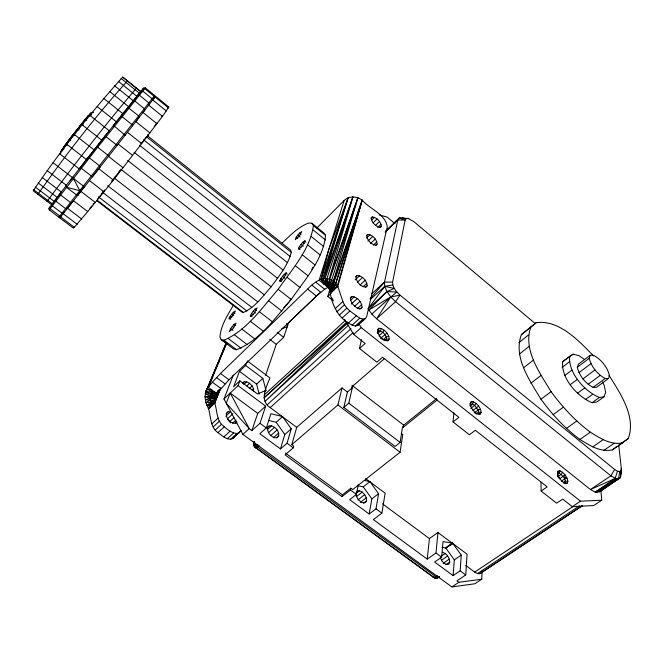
<?xml version="1.0" encoding="UTF-8"?>
<svg xmlns="http://www.w3.org/2000/svg" width="664" height="664" viewBox="0 0 664 664"><rect width="100%" height="100%" fill="white"/><g stroke="black" fill="none" stroke-linecap="round" stroke-linejoin="round"><path stroke-width="1" d="M253.573 391.644L253.59 388.979L252.137 385.933L249.598 383.327L246.651 381.833L244.061 381.866L242.667 383.186M233.628 304.801C227.876 314.811 220.929 325.045 219.933 336.831L221.12 339.561L233.52 348.924L236.517 349.687C259.981 340.466 275.095 317.807 291.239 299.489C304.618 279.768 323.036 260.031 325.601 235.471L323.932 233.014L311.897 223.237L308.777 223.021C298.153 226.905 290.143 235.504 282.109 243.132M330.24 292.492L334.05 289.894L331.9 286.4L357.854 197.714L329.659 279.37L329.278 289.048L330.315 293.438C332.697 307.673 340.781 321.832 355.315 326.074L357.763 325.484L365.424 318.537L366.677 316.612L387.278 226.839C385.46 213.957 369.723 209.11 362.204 200.179C357.024 196.104 349.173 195.814 344.201 200.403L316.595 228.258M89.042 115.992L88.171 116.125L89.474 114.391L91.192 114.938L88.32 115.694L84.793 119.86L69.595 138.975L60.548 151.824L61.503 150.944M89.914 115.27L89.939 114.54L88.171 116.125L89.159 115.868L89.507 114.723L89.889 115.187L89.507 114.723L89.2 115.943M558.1 471.083L557.436 474.876L558.1 471.083L559.926 470.801C564.093 472.644 567.039 476.785 567.861 481.217L567.288 483.143L565.471 483.458L563.479 482.828L567.288 483.143M298.451 248.278L298.418 249.149L299.29 248.892L302.643 245.514L305.149 240.683L302.726 242.294L299.373 246.51L298.451 248.278L299.995 249.515M227.769 343.96L221.12 339.561L223.951 340.209C247.083 330.199 262.064 307.706 278.224 289.296C291.703 269.542 309.98 250.004 313.416 225.577L311.897 223.237M378.754 328.323L378.629 330.904L377.692 332.075L377.517 329.859L378.754 328.323L381.211 328.439C385.352 330.398 389.096 334.365 389.195 339.146L387.992 340.723L385.535 340.632L382.489 338.897L379.667 335.976L377.841 332.664M233.28 375.044L223.984 398.989L242.883 434.389L451.877 586.943L474.843 583.764L481.749 579.224L482.122 571.106M239.513 432.637L236.899 433.526C230.682 433.011 225.984 428.131 221.452 424.296C216.481 418.42 217.053 410.086 214.771 403.106L215.684 396.101L217.709 391.137L215.684 396.101L204.985 396.665L205.89 402.666L208.596 408.966C210.953 416.975 210.314 427.301 217.933 432.646C221.859 435.269 225.536 439.178 230.574 439.261L233.205 438.364L241.082 430.496L239.679 431.766M481.749 579.224L458.857 582.286L456.915 580.867L465.738 574.974L467.066 554.166L437.958 532.503L429.417 538.57L427.243 559.105L373.359 519.597L381.9 513.156L385.137 493.169L365.615 478.644M470.187 403.546L470.236 405.604L471.091 401.82L473.216 401.728C477.383 403.629 480.678 407.679 481.184 412.294L480.313 414.054L478.188 414.178C473.988 412.294 470.651 408.194 470.187 403.546L471.091 401.82M247.365 360.925L269.924 377.924C266.305 387.22 259.118 400.425 270.207 407.605L296.725 427.35L291.803 444.639L293.762 446.084L293.272 447.818L285.055 454.857L342.018 496.622L350.443 489.974L350.808 488.181L352.7 489.575L400.068 452.259L402.757 434.546L401.28 433.418M460.16 570.866L461.264 555.104L452.599 543.177L443.046 541.575L441.626 557.196L434.629 562.043L453.114 575.613L460.16 570.866L465.738 574.974M535.118 323.468L413.813 221.593L408.086 218.456L399.296 218.033L397.802 220.074L384.498 282.092L384.755 286.333L368.088 308.743L371.815 314.097L376.596 318.753L590.454 489.517L595.915 492.514L599.642 491.792L620.516 477.482L621.313 468.394L618.79 445.727M453.114 575.613L454.325 559.852L445.718 547.966L441.892 547.344M602.514 381.924L604.223 385.386L605.668 392.49L603.958 396.806L599.326 397.504C584.527 391.154 568.326 373.268 569.629 356.377L573.107 354.178L578.966 355.68L584.594 359.481M599.642 491.792L620.516 477.482L621.313 468.394M279.81 280.432L279.727 281.411L280.573 281.229L283.96 277.851L286.632 272.73L284.225 274.24L280.789 278.565L279.81 280.432L281.403 281.685M603.958 396.806L596.77 402.002L592.097 402.733C577.29 396.541 561.088 378.563 562.624 361.722L569.629 356.377M600.912 490.522L601.742 500.233L593.666 505.545L572.31 506.665L562.698 499.096L556.623 503.204L541.152 491.061L547.194 486.886L475.341 430.289L469.431 434.787L453.022 421.914L453.844 412.95M74.534 133.323L72.434 135.439L72.359 136.303L72.434 135.439L88.32 115.694M215.841 395.686L205.79 391.943L212.688 376.928L205.948 391.403L204.985 396.665L210.139 398.184L215.177 398.425L217.875 391.702M65.346 145.839L65.396 144.727L72.434 135.439M427.243 559.105L435.966 553.021L437.958 532.503M213.874 393.428L207.151 388.988L212.58 390.49C209.069 394.955 209.973 401.056 211.658 406.061L213.169 404.11L212.903 396.499L214.713 392.059L216.547 394.009L228.964 379.767L316.446 296.028L324.654 289.238L328.033 287.321L329.278 289.048L326.97 278.614L352.891 196.893L323.841 278.548L348.094 197.839L328.688 249.797L321.036 279.146L323.584 283.777L328.414 286.059L330.929 288.716L332.025 291.247L330.315 293.438L337.802 286.333L362.204 200.179L333.378 281.528L329.336 286.74L329.726 290.035L330.929 288.716L333.818 281.835C325.02 273.759 314.006 282.3 307.639 289.064L220.514 373.483C215.327 379.111 209.484 384.531 205.948 391.403L210.679 394.159L213.874 393.428L216.298 394.607L214.713 392.059L211.442 392.241L205.948 391.403M250.444 315.433L250.295 316.487L251.058 316.396L254.345 313.134L257.142 307.88L254.876 309.225L251.473 313.516L250.444 315.433L252.046 316.662M85.789 119.81L85.963 119.404L84.419 120.483L78.667 128.135M89.847 115.113L89.939 114.54M384.73 358.411L351.455 387.178L352.277 387.809L347.388 392.034L343.819 407.422L395.063 446.465L400.143 442.431L402.583 426.562L403.38 427.176L437.286 399.919M403.38 427.176L403.695 425.151L436.704 398.566M618.499 479.068L616.209 478.686L595.915 492.514L618.499 479.068L619.719 471.647L621.064 470.618M358.369 484.396L356.427 494.381L349.662 499.677L369.184 514.011L376.015 508.823L378.58 493.692L369.898 481.599L364.403 480.454M369.184 514.011L371.857 498.863L378.58 493.692M330.29 293.073L332.025 291.247L334.133 282.059L362.204 200.179L337.345 285.636L332.025 291.247L329.925 291.006L330.929 288.716L330.655 285.18L331.602 280.291L357.854 197.714L329.112 279.212L352.891 196.893L325.103 278.432L326.256 283.229L328.663 287.935L328.414 286.059L322.638 278.656L348.094 197.839L321.036 279.146L328.605 287.869L327.485 285.62L324.829 283.304L322.638 278.656M229.213 318.031L229.022 319.019L229.678 318.936L232.682 315.915L235.38 311.018L233.363 312.254L230.201 316.238L229.213 318.031L230.806 319.243M619.719 471.647L617.47 471.249L614.656 469.473L400.018 295.14C396.325 291.762 392.457 287.421 392.59 282.109L405.156 220.008L406.102 218.647L408.086 218.456M342.018 496.622L342.392 494.829L350.808 488.181M558.026 477.167L557.494 472.976M343.819 407.422L348.791 403.172L352.277 387.809M453.022 421.914L458.89 417.332L382.597 357.24L376.895 362.179L359.456 348.5L361.507 339.553M291.803 444.639L337.934 404.957L342.026 387.925L347.388 392.034M96.454 200.445L241.522 311.765L243.414 312.47C255.159 307.332 262.844 296.094 271.144 286.798C278.913 276.091 288.035 265.409 291.264 252.295L290.583 250.046L147.458 135.755M437.949 577.539L436.945 578.203L434.156 577.539L256.246 447.876L254.212 444.946L253.764 443.137L254.602 442.191L254.154 441.718L253.573 443.901L254.005 445.768L255.516 447.644L433.21 577.099L434.356 577.887L436.945 578.203L438.987 577.265M259.118 445.652L256.246 447.876L255.516 447.644L254.005 445.768L255.117 443.917L254.777 442.78M255.607 447.677L255.366 446.557L257.64 444.241M473.216 401.728L472.536 404.21L470.228 406.019M381.211 328.439L380.497 330.987L377.526 333.627M608.548 378.48L609.428 375.326C607.22 366.893 601.252 359.531 593.649 355.34L590.23 355.257L578.377 364.196L577.315 367.258C579.29 375.816 585.349 383.302 593.085 387.386L596.496 387.295L608.548 378.48L605.17 378.522C597.442 374.338 591.358 366.852 589.225 358.286L590.23 355.257M287.047 443.228L291.239 428.819L282.557 416.569L270.912 413.722L266.33 427.956L259.832 433.741L280.482 448.906L287.047 443.228L293.272 447.818M333.378 300.9L327.784 296.468L329.817 289.562M280.482 448.906L284.773 434.472L291.239 428.819M609.004 375.293C620.143 393.196 636.353 416.56 628.302 438.481L622.641 442.871C610.714 445.27 599.949 438.182 590.304 432.148C575.115 420.868 562.234 406.874 551.087 391.644C539.865 372.977 522.842 349.936 530.793 327.095L536.205 322.671C559.221 319.525 578.933 341.014 593.616 355.945M344.201 200.403L319.127 280.233L328.033 287.321M333.818 281.835L337.802 286.333L333.809 289.363L362.204 200.179L335.752 283.636L332.954 287.819L330.929 288.716L329.9 290.873M622.641 442.871L612.415 449.877C600.488 452.416 589.624 445.478 579.954 439.46C564.807 428.313 552 414.402 540.969 399.238C529.797 380.58 513.048 357.365 521.373 334.656L536.205 322.671M392.789 284.947L384.755 286.333L386.954 291.554L390.764 296.957L395.586 301.68L610.88 475.839L616.209 478.686L595.21 492.132L615.113 478.503L617.47 471.249M238.061 385.626L230.217 393.038L226.241 403.214L249.274 428.62L251.905 430.554L259.998 423.283L265.675 406.169L238.061 385.626L239.862 380.837L257.424 393.935L265.982 390.44L262.836 378.372L245.655 365.457L247.025 361.83M251.905 430.554L257.723 413.39L265.675 406.169M265.542 375.392L276.274 344.334L283.677 337.304L288.649 322.629L319.841 292.774M53.02 162.647L72.442 177.578L105.095 135.912L140.942 91.698L122.657 77.057C90.611 113.013 60.225 150.985 33.2 190.817L51.734 204.836M245.655 365.457L239.496 371.342L233.612 386.763L239.862 380.837M162.497 116.325L168.805 107.004L155.559 96.239L148.703 105.178L162.497 116.325C133.53 154.148 104.829 192.386 73.43 228.2L59.76 217.892L60.681 216.638M219.02 389.685L215.078 399.272L212.795 401.214L211.011 403.845L207.193 406.094L211.484 405.538L208.596 408.966L214.771 403.106L220.88 387.768M218.522 390.648L215.078 399.272L212.721 398.093L205.89 402.666L210.579 402.06L214.962 400.375L219.269 389.809M220.514 388.407L214.796 402.733L208.23 408.294M218.464 363.175L219.618 360.303M223.087 351.688L224.241 348.824M215.269 398.002L218.348 390.366M217.244 392.283L215.684 396.101L213.277 394.931L210.256 396.159L205.259 393.852L226.175 343.105M218.904 390.415L214.995 399.977L212.795 401.214L210.272 400.16L205.218 399.745L210.139 398.184L212.903 396.499L215.526 396.823L212.721 398.093M226.059 343.105L205.79 391.943L226.607 343.28L208.355 387.378L216.796 393.594M67.612 142.76L69.836 139.075M442.705 552.265C446.822 553.61 449.594 557.818 449.785 562.068L448.914 564.076L446.938 564.574L444.374 563.404L441.925 560.889L440.257 557.702M37.848 194.336C65.487 155.036 95.533 116.3 127.521 80.825M77.937 195.125L79.888 190.709L84.793 186.451L83.473 186.169L73.306 178.35L72.7 177.155L65.894 185.912L66.392 187.231L76.518 194.975L77.937 195.125L118.217 144.063L132.576 155.393M86.411 118.765L87.009 117.437L87.615 118.25M379.318 336.714L379.667 335.976M210.579 402.06L206.919 405.513L211.011 403.845L213.169 404.11L214.962 400.375M311.831 269.393L312.985 267.069M476.304 413.664L477.914 413.564L478.578 412.228L478.13 410.02L474.652 405.397L472.536 404.21L470.925 404.285M289.927 300.576L290.807 298.841M334.133 282.059L331.9 286.4L327.767 283.536L323.584 283.777M67.711 142.137L68.583 140.461L69.612 140.104M86.312 118.748L87.009 117.437M296.219 237.197L295.289 239.696L299.331 236.16L301.763 231.562L299.447 233.147L296.219 237.197L297.804 238.467M230.64 328.597L229.412 331.535L233.222 328.373L236.027 323.219L233.936 324.455L230.64 328.597L232.964 330.365M75.696 131.779L76.617 130.111M254.154 441.718L253.573 443.901L254.022 444.282L253.723 442.473L253.764 443.137M614.656 469.473L610.88 475.839L590.454 489.517L615.113 478.503M78.925 127.994L80.742 124.965L82.817 123.064M356.078 492.945L357.249 491.086L359.506 490.771C363.631 492.157 366.744 496.307 366.603 500.706L365.457 502.59L363.2 502.939C359.415 501.66 356.236 497.992 356.153 493.916M562.483 472.204L561.221 474.287L557.843 476.627M125.139 135.257L114.374 126.16L113.154 125.745L141.025 91.109L142.602 91.001L152.189 98.778L152.429 100.355L154.911 97.085L154.704 95.491L145.35 87.889L143.764 88.03L141.357 91.491M63.205 149.666L62.084 149.574L65.396 144.727M475.997 403.297L474.652 405.397L470.801 408.401M357.763 325.484L358.61 324.19M368.088 308.743L386.954 291.554L396.864 292.06L390.764 296.957L376.596 318.753L395.586 301.68L400.018 295.14L390.764 296.957L368.935 309.963L386.954 291.554L394.291 288.45L384.755 286.333L370.487 299.406M49.775 207.077L50.024 208.654L59.801 216.041L61.42 215.866L60.482 216.995L58.872 217.178L49.202 209.882L48.97 208.313L66.417 185.356L47.078 170.557M161.518 116.573L161.9 116.009M140.477 92.171L140.826 91.657M147.69 135.406L148.122 134.767L147.591 135.348M384.232 330.182L382.796 332.307L379.078 335.594M119.047 172.042L111.859 181.164L112.382 180.4M104.074 190.867L104.621 190.087L104.206 190.518M93.093 204.288L93.657 203.483L93.275 203.873M288.823 302.145L283.802 307.623M332.954 287.819L335.876 283.76M59.262 216.638L58.872 217.178L154.704 95.491M42.056 177.363L61.279 192.012L52.365 203.848L33.64 189.68M233.205 438.364L234.251 436.929M141.473 143.1L140.992 143.806L141.507 143.25M103.625 191.464L101.509 194.203M383.775 340.242L385.635 340.308L386.556 339.113C386.489 335.486 383.643 332.465 380.497 330.987L378.629 330.904L377.144 332.224M145.35 87.889L97.716 147.225L49.202 209.882L49.7 209.426M70.26 180.384L71.853 178.35M86.229 159.941L90.404 154.629M89.939 208.371L91.732 206.081M114.324 177.861L115.528 176.325M154.355 126.45L156.098 124.218M145.233 138.61L146.42 137.091M89.93 115.445L109.261 130.733L79.207 168.905L59.727 153.857M55.369 199.598L55.701 201.101L65.678 208.662L67.238 208.604L80.883 191.398L95.267 202.429M77.19 224.307L63.171 213.708L73.488 200.744L87.781 211.642M118.939 171.544L120.184 169.976M121.429 115.453L124.649 111.419M145.067 138.461L146.263 136.967M144.038 140.121L141.947 142.71M101.202 194.237L102.953 192.037M100.903 194.984L97.492 199.134M71.073 138.145L72.268 136.643M134.228 99.558L135.207 98.338M59.76 217.892L63.678 213.061L62.084 213.186L52.199 205.715L51.916 204.163M155.866 124.218L156.745 123.139M278.722 435.883L277.286 437.626L274.73 437.808C270.58 436.397 266.986 432.247 267.6 427.682L269.069 425.964L271.626 425.815C275.751 427.251 279.287 431.351 278.722 435.883L276.539 437.8M141.025 91.109L143.764 88.03M369.948 298.933L384.498 282.092L392.59 282.109M362.021 307.216L360.751 308.66L358.261 308.486C354.244 306.544 350.384 302.709 350.451 297.978L351.754 296.567C357.099 296.642 361.872 301.979 362.021 307.216L359.747 309.299M93.475 112.407L91.184 112.631L89.474 114.391L91.483 114.2M367.151 285.786L365.939 287.114C360.784 286.948 356.128 281.835 355.962 276.755L357.207 275.46C362.337 275.684 366.935 280.731 367.151 285.786L365.681 287.155M236.923 421.997L235.911 423.092L233.321 423.225L230.367 421.814L227.835 419.216L226.424 416.145L226.507 413.44L228.051 411.821L230.64 411.713L225.81 416.203M242.543 383.418L244.061 381.866M377.144 244.07L376.04 245.19C371.309 244.75 366.993 240.194 366.686 235.471L367.823 234.375C372.537 234.865 376.803 239.364 377.144 244.07L375.749 245.398M386.423 230.765L399.296 218.033L406.102 218.647L402.293 217.775M381.385 226.341L380.323 227.378C375.774 226.839 371.599 222.506 371.242 217.925L372.338 216.912C376.87 217.493 380.995 221.784 381.385 226.341L380.032 227.644M370.985 218.232L372.338 216.912M371.79 219.925L374.488 217.302M373.068 222.905L377.119 218.979M375.484 225.411L379.534 221.494M366.437 235.712L367.823 234.375M366.594 238.061L370.047 234.724M377.708 227.445L381.094 224.183M367.922 241.082L372.761 236.425M370.396 243.655L375.251 239.015M385.161 232.159L397.802 220.074L405.156 220.008L399.296 218.033L385.95 230.773M373.375 245.124L376.853 241.804M223.984 398.989L230.217 393.038L257.723 413.39M167.436 108.307L168.805 107.004M347.421 323.036L265.011 401.371L348.492 325.177M327.784 296.468L331.17 293.256M355.746 276.838L357.207 275.46M243.854 384.464L246.651 381.833M355.223 279.851L359.606 275.718M246.809 385.95L249.598 383.327M357.398 282.266L362.519 277.461M360.046 285.014L365.175 280.216M249.34 388.548L252.137 385.933M211.866 423.881L218.116 418.038M335.262 308.594L342.865 301.498L337.802 286.333M259.192 394.208L256.628 384.166L262.836 378.372M225.984 413.755L228.051 411.821M350.252 297.97L351.754 296.567M363.191 286.682L366.868 283.262M252.187 390.283L253.59 388.979M213.061 427.068L219.327 421.233M336.814 311.906L344.433 304.809L342.865 301.498M350.484 300.277L354.244 296.783M215.169 430.123L221.452 424.296M339.229 315.176L346.874 308.096L344.433 304.809M232.881 413.78L227.354 418.893L230.549 422.96M351.248 304.12L357.265 298.543M229.852 421.449L233.994 417.623M354.725 306.253L360.004 301.381M217.933 432.646L224.224 426.844M342.226 318.014L349.878 310.951L359.747 318.197L362.992 319.102L365.424 318.537M264.587 391.727L265.982 390.44M371.798 293.778L384.498 282.092M232.632 423.2L236.093 420.013M357.207 308.718L361.739 304.552M264.139 395.022L345.454 320.347M235.346 423.358L236.733 422.08M347.015 321.824L263.932 397.943L347.313 322.87M223.843 436.937L230.159 431.16M348.492 322.97L356.17 315.948M227.287 438.763L233.612 433.011M352.061 325.194L359.747 318.197M267.219 404.766L351.015 328.647M230.574 439.261L236.899 433.526M355.315 326.074L362.992 319.102M235.479 435.576L237.579 433.667M360.56 322.156L363.615 319.384M371.815 314.097L390.764 296.957M270.207 407.605L353.182 332.598M242.883 434.389L249.274 428.62L230.217 393.038M359.456 348.5L365.117 343.471L353.646 334.44L361.233 327.593L359.099 324.057M266.903 427.898L269.069 425.964M267.293 429.674L271.626 425.815M268.38 420.403L276.149 422.262L282.557 416.569M268.796 432.389L274.589 427.259M380.447 338.441L387.021 333.071M270.638 435.659L277.162 429.907M383.302 339.611L386.29 336.988L388.83 336.349M273.593 437.526L278.681 433.061M385.062 340.433L386.556 339.113L389.195 339.146M296.725 427.35L342.026 387.925M48.97 208.313L49.468 207.882M521.373 334.656L530.793 327.095M518.825 342.715L528.37 335.096M519.547 353.953L529.233 346.293M47.7 200.885L47.119 201.341C75.613 162.697 105.402 124.517 136.485 88.08M357.473 485.65L363.233 486.82L369.898 481.599M356.493 493.128L359.506 490.771M356.219 496.772L362.245 492.074M523.63 367.731L533.474 360.062M472.843 410.518L478.686 406.086M357.954 499.909L364.735 494.639M475.042 412.41L478.13 410.02L480.578 409.373M360.286 502.474L366.329 497.792M476.262 414.029L478.578 412.228L481.184 412.294M612.415 449.877L616.74 446.532M363.565 503.046L366.603 500.706M530.918 383.186L540.903 375.542M573.107 354.178L562.624 361.722M562.126 367.35L569.189 361.98M559.818 478.678L565.089 474.909M564.815 375.467L571.936 370.089M577.315 367.258L589.225 358.286M540.969 399.238L551.087 391.644M578.966 372.645L590.952 363.664M452.948 543.658L445.718 547.966L452.217 543.111M570.268 384.647L577.456 379.293M582.917 378.903L594.977 369.948M465.746 565.471L474.694 572.094L477.457 573.563L479.848 573.688L582.295 505.644M588.105 384.315L600.198 375.401M577.539 393.229L584.76 387.909M553.095 414.718L563.329 407.198M593.085 387.386L605.17 378.522M585.283 399.645L592.529 394.366M255.117 443.917L256.196 445.61L257.823 444.432M592.097 402.733L599.326 397.504M566.417 428.463L576.734 421.042M579.954 439.46L590.304 432.148M445.718 547.966L452.599 543.177M592.695 446.938L603.053 439.742M557.594 474.395L559.287 473.224L559.926 470.801L557.893 473.44L559.287 473.224L563.196 476.337L564.699 478.844L565.305 481.134L564.865 482.595L565.471 483.458L562.898 482.056L560.258 479.317L558.283 475.988L559.221 478.769M441.352 556.133L445.245 553.444M441.435 560.233L447.661 555.934M603.75 450.458L614.059 443.353M561.304 481.176L564.699 478.844L567.056 478.204L563.196 476.337M443.079 563.379L449.329 559.088M563.603 482.296L565.305 481.134L567.861 481.217M619.031 444.839L628.302 438.481M445.876 564.749L449.785 562.068M454.325 559.852L461.264 555.104M437.451 575.754L434.156 577.539L433.077 577.033L433.907 577.016M451.877 586.943L458.857 582.286M572.31 506.665L580.502 501.204L601.742 500.233M474.694 572.094L573.281 506.408M477.457 573.563L579.431 505.852M84.419 120.483L85.847 119.545M479.848 573.688L582.585 505.594M438.398 577.672L434.862 577.257L435.808 578.103L438.879 576.476M213.169 404.11L214.771 403.106M62.607 149.773L62.084 149.574L62.922 149.118M616.906 479.325L620.516 477.482M64.391 212.165L62.084 213.186L64.317 212.264M91.192 114.938L87.739 116.374L89.731 116.399M281.735 328.655L287.52 326.754L286.599 323.551M62.217 149.773L62.889 149.657M213.277 394.931L216.298 394.607M91.184 112.631L93.167 112.448M143.05 88.735L144.644 88.594L154.114 96.28L154.33 97.882M89.914 113.917L91.84 113.801M137.68 95.159L139.232 95.11L148.927 102.953L149.226 104.489L143.001 112.482L156.97 123.72M381.46 338.93L382.489 338.897M72.027 202.57L70.533 202.537L60.474 194.884L60.067 193.465M133.099 100.803L134.593 100.845L144.395 108.747L144.769 110.207L135.829 121.636L149.948 132.941M205.259 393.852L210.679 394.159M433.077 577.033L435.368 577.971L434.156 577.539M127.372 107.925L128.791 108.066L138.701 116.017L139.158 117.379L117.146 145.416L105.095 135.912M475.391 412.618L474.179 412.477L475.598 413.265M84.793 119.86L86.801 120.126M385.635 340.308L387.992 340.723M437.153 577.614L257.632 446.963L255.366 446.557L256.096 447.826L255.167 447.312M477.914 413.564L480.313 414.054M120.657 116.316L121.985 116.59L131.987 124.566L132.551 125.811M62.084 149.574L62.79 149.724M66.392 187.231L79.888 190.709L73.306 178.35M379.136 214.912L387.07 217.053L395.03 223.693M81.265 124.168L83.232 124.79M433.21 577.099L435.368 577.971M81.282 125.264L80.742 124.965L81.182 125.272M77.381 129.007L79.057 129.995M285.562 453.122L342.392 494.829M259.998 423.283L266.33 427.956M350.443 489.974L356.427 494.381M376.015 508.823L381.9 513.156M435.966 553.021L441.626 557.196M212.447 382.257L220.88 388.49M216.555 377.567L224.988 383.817M382.522 503.851L429.417 538.57M220.514 373.483L228.964 379.767M239.496 371.342L256.628 384.166M96.736 146.487L108.846 155.965M60.573 216.929L74.426 227.378M223.951 340.209L236.517 349.687M35.267 187.032L54.182 201.358M228.441 338.665L241.14 348.268M232.217 326.389L233.769 327.576M38.097 182.899L57.17 197.391M67.512 208.264L81.68 219.02M230.201 316.238L231.794 317.458M241.787 329.029L254.71 338.872M233.936 324.455L235.488 325.634M337.934 404.957L400.068 452.259M234.475 334.888L247.274 344.641M269.758 339.346L276.274 344.334M233.363 312.254L234.956 313.474M348.791 403.172L400.143 442.431M231.719 314.13L233.313 315.342M98.471 196.859L246.917 311.001M97.01 200.08L243.414 312.47M250.195 321.185L263.185 331.145M89.441 180.583L103.874 191.722M259.325 311.682L272.364 321.741M254.876 309.225L256.47 310.453M102.38 192.162L251.814 307.407M351.903 385.22L403.695 425.151M253.092 311.242L255.482 313.084M277.137 332.274L283.677 337.304M251.473 313.516L253.067 314.744M107.668 185.671L257.781 301.904M114.781 178.458L264.388 294.866M98.787 168.739L113.237 179.977M268.804 300.9L281.851 311.034M67.006 144.445L86.494 159.592M120.806 169.195L271.144 286.798M74.625 134.701L94.097 149.931M108.522 156.38L122.948 167.685M278.224 289.296L291.239 299.489M280.789 278.565L282.383 279.818M127.662 160.439L277.544 278.316M82.344 124.94L101.758 140.204M307.639 289.064L316.446 296.028M134.037 152.23L283.105 270.057M285.769 272.937L287.363 274.199M284.225 274.24L285.819 275.502M287.163 277.378L300.12 287.603M282.407 276.299L284.79 278.183M311.914 285.18L320.745 292.185M361.233 327.593L580.502 501.204M97.143 106.53L116.349 121.802M127.455 132.31L141.714 143.64M295.231 265.658L308.104 275.892M315.79 282.192L324.654 289.238M139.44 145.167L287.421 262.629M146.744 136.983L291.264 252.295M143.49 139.747L290.193 256.578M302.103 254.652L314.861 264.861M103.775 98.455L122.832 113.685M302.726 242.294L304.27 243.53M300.933 244.319L303.249 246.178M109.618 91.449L128.509 106.605M299.373 246.51L300.916 247.747M299.447 233.147L301.024 234.417M114.532 85.689L133.24 100.762M297.729 235.097L300.103 237.015M304.27 240.957L305.813 242.202M307.498 244.808L320.131 254.968M121.114 78.443L139.423 93.259M311.233 236.5L323.725 246.593M118.391 81.332L136.9 96.28M155.044 96.977L168.473 107.883M313.416 225.577L325.601 235.471M152.745 99.965L166.357 111.004M313.217 230.026L325.551 240.028M122.657 77.057L140.768 91.732M256.196 445.61L257.632 446.963M346.874 308.096L349.878 310.951M254.005 445.768L255.516 447.644M73.405 134.053L74.775 135.423M88.378 157.119L100.496 166.556L92.396 176.832L80.269 167.461M363.233 486.82L371.857 498.863M276.149 422.262L284.773 434.472M69.595 138.975L70.674 140.71M331.461 297.389L333.046 300.028M344.666 319.442L353.646 334.44M325.103 278.432L329.336 286.74M326.97 278.614L329.261 284.2M66.209 143.432L66.948 145.3M63.47 147.151L63.968 149.068M329.045 288.525L328.414 286.059L328.995 288.417M61.544 149.881L61.901 151.774M329.659 279.37L330.655 285.18M60.557 151.467L60.847 153.434M377.517 329.859L377.857 333.494M620.549 471.066L620.881 474.129M541.002 482.155L541.152 491.061M439.261 576.501L437.576 577.63L439.261 576.535M326.605 285.462L325.833 285.57L328.348 287.628L326.605 285.462"/></g></svg>
